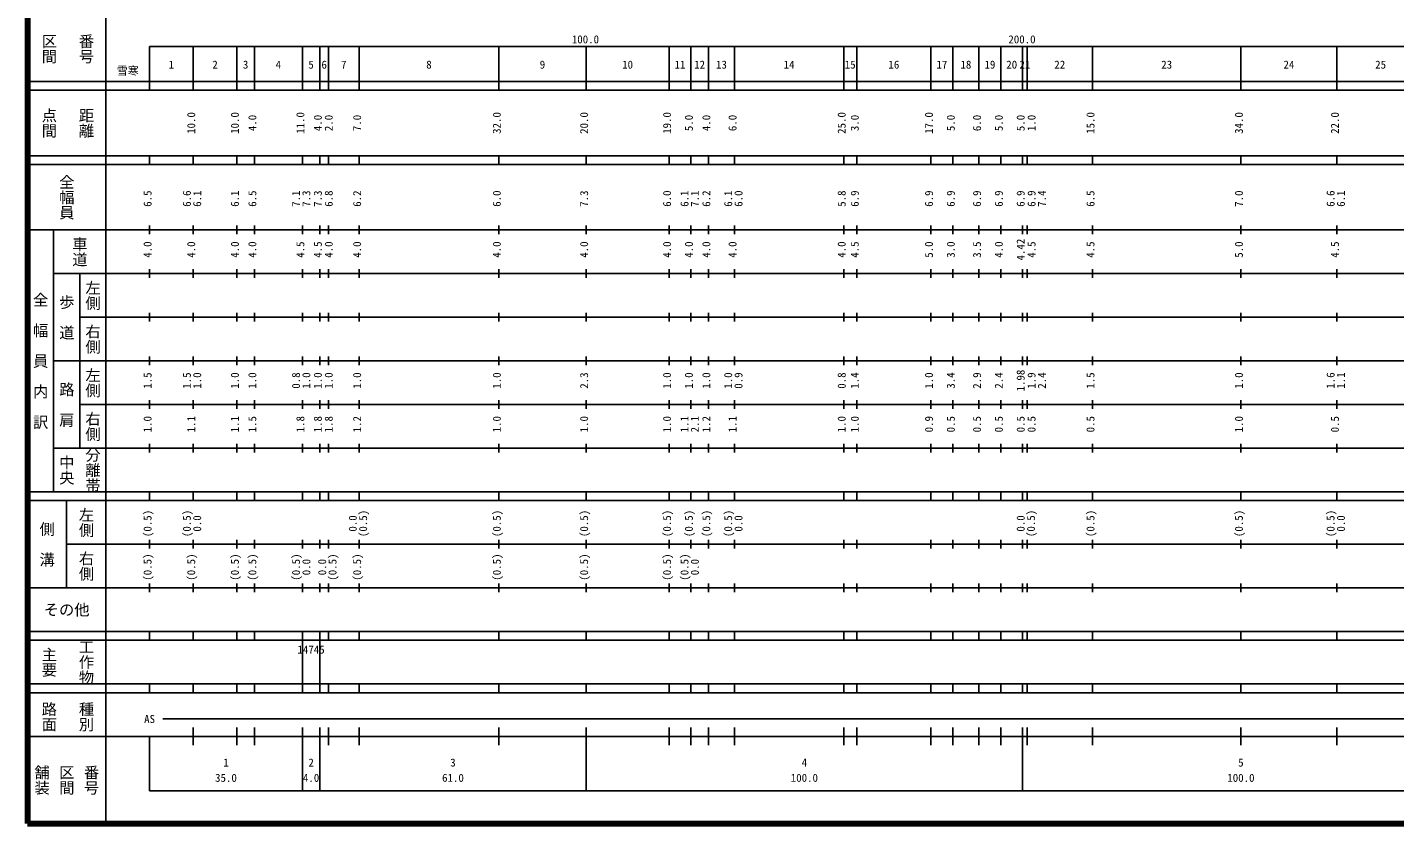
# Model space of a CAD drawing. Units: millimetres on the paper, enlarged 1000 times. Extents: x 40000 to 680000, y 20000 to 380000.
# Drawn here: x 40000 to 353216, y 20000 to 202409 of the extents above; entities that cross this region are included whole.
import ezdxf
from ezdxf.enums import TextEntityAlignment as Align

# ---------------------------------------------------------------- set-up
doc = ezdxf.new("R2010")
doc.units = ezdxf.units.MM
doc.header["$LTSCALE"] = 1000
doc.layers.add('M-TTL', color=2, linetype='Continuous', lineweight=140)
doc.layers.add('M-TTL-BAND', color=7, linetype='Continuous', lineweight=25)
doc.styles.add('@ＭＳ ゴシック', font='')
doc.styles.add('ＭＳ ゴシック', font='')
doc.styles.get('@ＭＳ ゴシック').set_extended_font_data('@MS Gothic')
doc.styles.get('ＭＳ ゴシック').set_extended_font_data('MS Gothic')

msp = doc.modelspace()

# ---------------------------------------------------------------- linework, layer by layer
at = {"layer": 'M-TTL'}
for p, q in [((40000, 380000), (40000, 20000)), ((40000, 20000), (680000, 20000))]:
    msp.add_line(p, q, dxfattribs=at)
at = {"layer": 'M-TTL-BAND'}
for p, q in [((58000, 370000), (58000, 20000)), ((68000, 198000), (579000, 198000)), ((68000, 198000), (68000, 188000)), ((78000, 188000), (78000, 198000)), ((88000, 188000), (88000, 198000)), ((92000, 188000), (92000, 198000)), ((103000, 188000), (103000, 198000)), ((107000, 188000), (107000, 198000)), ((109000, 188000), (109000, 198000)), ((116000, 188000), (116000, 198000)), ((148000, 188000), (148000, 198000)), ((168000, 188000), (168000, 198000)), ((187000, 188000), (187000, 198000)), ((192000, 188000), (192000, 198000)), ((196000, 188000), (196000, 198000)), ((202000, 188000), (202000, 198000)), ((227000, 188000), (227000, 198000)), ((230000, 188000), (230000, 198000)), ((247000, 188000), (247000, 198000)), ((252000, 188000), (252000, 198000)), ((258000, 188000), (258000, 198000)), ((263000, 188000), (263000, 198000)), ((268000, 188000), (268000, 198000)), ((269000, 188000), (269000, 198000)), ((284000, 188000), (284000, 198000)), ((318000, 188000), (318000, 198000)), ((340000, 188000), (340000, 198000)), ((40000, 190000), (579000, 190000)), ((40000, 188000), (579000, 188000)), ((40000, 173000), (579000, 173000)), ((68000, 171000), (68000, 173000)), ((78000, 171000), (78000, 173000)), ((88000, 171000), (88000, 173000)), ((92000, 171000), (92000, 173000)), ((103000, 171000), (103000, 173000)), ((107000, 171000), (107000, 173000)), ((109000, 171000), (109000, 173000)), ((116000, 171000), (116000, 173000)), ((148000, 171000), (148000, 173000)), ((168000, 171000), (168000, 173000)), ((187000, 171000), (187000, 173000)), ((192000, 171000), (192000, 173000)), ((196000, 171000), (196000, 173000)), ((202000, 171000), (202000, 173000)), ((227000, 171000), (227000, 173000)), ((230000, 171000), (230000, 173000)), ((247000, 171000), (247000, 173000)), ((252000, 171000), (252000, 173000)), ((258000, 171000), (258000, 173000)), ((263000, 171000), (263000, 173000)), ((268000, 171000), (268000, 173000)), ((269000, 171000), (269000, 173000)), ((284000, 171000), (284000, 173000)), ((318000, 171000), (318000, 173000)), ((340000, 171000), (340000, 173000)), ((40000, 171000), (579000, 171000)), ((68000, 155000), (68000, 157000)), ((78000, 155000), (78000, 157000)), ((88000, 155000), (88000, 157000)), ((92000, 155000), (92000, 157000)), ((103000, 155000), (103000, 157000)), ((107000, 155000), (107000, 157000)), ((109000, 155000), (109000, 157000)), ((116000, 155000), (116000, 157000)), ((148000, 155000), (148000, 157000)), ((168000, 155000), (168000, 157000)), ((187000, 155000), (187000, 157000)), ((192000, 155000), (192000, 157000)), ((196000, 155000), (196000, 157000)), ((202000, 155000), (202000, 157000)), ((227000, 155000), (227000, 157000)), ((230000, 155000), (230000, 157000)), ((247000, 155000), (247000, 157000)), ((252000, 155000), (252000, 157000)), ((258000, 155000), (258000, 157000)), ((263000, 155000), (263000, 157000)), ((268000, 155000), (268000, 157000)), ((269000, 155000), (269000, 157000)), ((284000, 155000), (284000, 157000)), ((318000, 155000), (318000, 157000)), ((340000, 155000), (340000, 157000)), ((40000, 156000), (579000, 156000)), ((46000, 96000), (46000, 156000)), ((46000, 146000), (579000, 146000)), ((52000, 146000), (52000, 106000)), ((68000, 145000), (68000, 147000)), ((78000, 145000), (78000, 147000)), ((88000, 145000), (88000, 147000)), ((92000, 145000), (92000, 147000)), ((103000, 145000), (103000, 147000)), ((107000, 145000), (107000, 147000)), ((109000, 145000), (109000, 147000)), ((116000, 145000), (116000, 147000)), ((148000, 145000), (148000, 147000)), ((168000, 145000), (168000, 147000)), ((187000, 145000), (187000, 147000)), ((192000, 145000), (192000, 147000)), ((196000, 145000), (196000, 147000)), ((202000, 145000), (202000, 147000)), ((227000, 145000), (227000, 147000)), ((230000, 145000), (230000, 147000)), ((247000, 145000), (247000, 147000)), ((252000, 145000), (252000, 147000)), ((258000, 145000), (258000, 147000)), ((263000, 145000), (263000, 147000)), ((268000, 145000), (268000, 147000)), ((269000, 145000), (269000, 147000)), ((284000, 145000), (284000, 147000)), ((318000, 145000), (318000, 147000)), ((340000, 145000), (340000, 147000)), ((52000, 136000), (579000, 136000)), ((68000, 135000), (68000, 137000)), ((78000, 135000), (78000, 137000)), ((88000, 135000), (88000, 137000)), ((92000, 135000), (92000, 137000)), ((103000, 135000), (103000, 137000)), ((107000, 135000), (107000, 137000)), ((109000, 135000), (109000, 137000)), ((116000, 135000), (116000, 137000)), ((148000, 135000), (148000, 137000)), ((168000, 135000), (168000, 137000)), ((187000, 135000), (187000, 137000)), ((192000, 135000), (192000, 137000)), ((196000, 135000), (196000, 137000)), ((202000, 135000), (202000, 137000)), ((227000, 135000), (227000, 137000)), ((230000, 135000), (230000, 137000)), ((247000, 135000), (247000, 137000)), ((252000, 135000), (252000, 137000)), ((258000, 135000), (258000, 137000)), ((263000, 135000), (263000, 137000)), ((268000, 135000), (268000, 137000)), ((269000, 135000), (269000, 137000)), ((284000, 135000), (284000, 137000)), ((318000, 135000), (318000, 137000)), ((340000, 135000), (340000, 137000)), ((46000, 126000), (579000, 126000)), ((68000, 125000), (68000, 127000)), ((78000, 125000), (78000, 127000)), ((88000, 125000), (88000, 127000)), ((92000, 125000), (92000, 127000)), ((103000, 125000), (103000, 127000)), ((107000, 125000), (107000, 127000)), ((109000, 125000), (109000, 127000)), ((116000, 125000), (116000, 127000)), ((148000, 125000), (148000, 127000)), ((168000, 125000), (168000, 127000)), ((187000, 125000), (187000, 127000)), ((192000, 125000), (192000, 127000)), ((196000, 125000), (196000, 127000)), ((202000, 125000), (202000, 127000)), ((227000, 125000), (227000, 127000)), ((230000, 125000), (230000, 127000)), ((247000, 125000), (247000, 127000)), ((252000, 125000), (252000, 127000)), ((258000, 125000), (258000, 127000)), ((263000, 125000), (263000, 127000)), ((268000, 125000), (268000, 127000)), ((269000, 125000), (269000, 127000)), ((284000, 125000), (284000, 127000)), ((318000, 125000), (318000, 127000)), ((340000, 125000), (340000, 127000)), ((52000, 116000), (579000, 116000)), ((68000, 115000), (68000, 117000)), ((78000, 115000), (78000, 117000)), ((88000, 115000), (88000, 117000)), ((92000, 115000), (92000, 117000)), ((103000, 115000), (103000, 117000)), ((107000, 115000), (107000, 117000)), ((109000, 115000), (109000, 117000)), ((116000, 115000), (116000, 117000)), ((148000, 115000), (148000, 117000)), ((168000, 115000), (168000, 117000)), ((187000, 115000), (187000, 117000)), ((192000, 115000), (192000, 117000)), ((196000, 115000), (196000, 117000)), ((202000, 115000), (202000, 117000)), ((227000, 115000), (227000, 117000)), ((230000, 115000), (230000, 117000)), ((247000, 115000), (247000, 117000)), ((252000, 115000), (252000, 117000)), ((258000, 115000), (258000, 117000)), ((263000, 115000), (263000, 117000)), ((268000, 115000), (268000, 117000)), ((269000, 115000), (269000, 117000)), ((284000, 115000), (284000, 117000)), ((318000, 115000), (318000, 117000)), ((340000, 115000), (340000, 117000)), ((68000, 105000), (68000, 107000)), ((78000, 105000), (78000, 107000)), ((88000, 105000), (88000, 107000)), ((92000, 105000), (92000, 107000)), ((103000, 105000), (103000, 107000)), ((107000, 105000), (107000, 107000)), ((109000, 105000), (109000, 107000)), ((116000, 105000), (116000, 107000)), ((148000, 105000), (148000, 107000)), ((168000, 105000), (168000, 107000)), ((187000, 105000), (187000, 107000)), ((192000, 105000), (192000, 107000)), ((196000, 105000), (196000, 107000)), ((202000, 105000), (202000, 107000)), ((227000, 105000), (227000, 107000)), ((230000, 105000), (230000, 107000)), ((247000, 105000), (247000, 107000)), ((252000, 105000), (252000, 107000)), ((258000, 105000), (258000, 107000)), ((263000, 105000), (263000, 107000)), ((268000, 105000), (268000, 107000)), ((269000, 105000), (269000, 107000)), ((284000, 105000), (284000, 107000)), ((318000, 105000), (318000, 107000)), ((340000, 105000), (340000, 107000)), ((46000, 106000), (579000, 106000)), ((40000, 96000), (579000, 96000)), ((40000, 94000), (579000, 94000)), ((49000, 94000), (49000, 74000)), ((68000, 94000), (68000, 96000)), ((78000, 94000), (78000, 96000)), ((88000, 94000), (88000, 96000)), ((92000, 94000), (92000, 96000)), ((103000, 94000), (103000, 96000)), ((107000, 94000), (107000, 96000)), ((109000, 94000), (109000, 96000)), ((116000, 94000), (116000, 96000)), ((148000, 94000), (148000, 96000)), ((168000, 94000), (168000, 96000)), ((187000, 94000), (187000, 96000)), ((192000, 94000), (192000, 96000)), ((196000, 94000), (196000, 96000)), ((202000, 94000), (202000, 96000)), ((227000, 94000), (227000, 96000)), ((230000, 94000), (230000, 96000)), ((247000, 94000), (247000, 96000)), ((252000, 94000), (252000, 96000)), ((258000, 94000), (258000, 96000)), ((263000, 94000), (263000, 96000)), ((268000, 94000), (268000, 96000)), ((269000, 94000), (269000, 96000)), ((284000, 94000), (284000, 96000)), ((318000, 94000), (318000, 96000)), ((340000, 94000), (340000, 96000)), ((68000, 83000), (68000, 85000)), ((78000, 83000), (78000, 85000)), ((88000, 83000), (88000, 85000)), ((92000, 83000), (92000, 85000)), ((103000, 83000), (103000, 85000)), ((107000, 83000), (107000, 85000)), ((109000, 83000), (109000, 85000)), ((116000, 83000), (116000, 85000)), ((148000, 83000), (148000, 85000)), ((168000, 83000), (168000, 85000)), ((187000, 83000), (187000, 85000)), ((192000, 83000), (192000, 85000)), ((196000, 83000), (196000, 85000)), ((202000, 83000), (202000, 85000)), ((227000, 83000), (227000, 85000)), ((230000, 83000), (230000, 85000)), ((247000, 83000), (247000, 85000)), ((252000, 83000), (252000, 85000)), ((258000, 83000), (258000, 85000)), ((263000, 83000), (263000, 85000)), ((268000, 83000), (268000, 85000)), ((269000, 83000), (269000, 85000)), ((284000, 83000), (284000, 85000)), ((318000, 83000), (318000, 85000)), ((340000, 83000), (340000, 85000)), ((49000, 84000), (579000, 84000)), ((40000, 74000), (579000, 74000)), ((68000, 73000), (68000, 75000)), ((78000, 73000), (78000, 75000)), ((88000, 73000), (88000, 75000)), ((92000, 73000), (92000, 75000)), ((103000, 73000), (103000, 75000)), ((107000, 73000), (107000, 75000)), ((109000, 73000), (109000, 75000)), ((116000, 73000), (116000, 75000)), ((148000, 73000), (148000, 75000)), ((168000, 73000), (168000, 75000)), ((187000, 73000), (187000, 75000)), ((192000, 73000), (192000, 75000)), ((196000, 73000), (196000, 75000)), ((202000, 73000), (202000, 75000)), ((227000, 73000), (227000, 75000)), ((230000, 73000), (230000, 75000)), ((247000, 73000), (247000, 75000)), ((252000, 73000), (252000, 75000)), ((258000, 73000), (258000, 75000)), ((263000, 73000), (263000, 75000)), ((268000, 73000), (268000, 75000)), ((269000, 73000), (269000, 75000)), ((284000, 73000), (284000, 75000)), ((318000, 73000), (318000, 75000)), ((340000, 73000), (340000, 75000)), ((40000, 64000), (579000, 64000)), ((68000, 62000), (68000, 64000)), ((78000, 62000), (78000, 64000)), ((88000, 62000), (88000, 64000)), ((92000, 62000), (92000, 64000)), ((103000, 62000), (103000, 64000)), ((107000, 62000), (107000, 64000)), ((109000, 62000), (109000, 64000)), ((116000, 62000), (116000, 64000)), ((148000, 62000), (148000, 64000)), ((168000, 62000), (168000, 64000)), ((187000, 62000), (187000, 64000)), ((192000, 62000), (192000, 64000)), ((196000, 62000), (196000, 64000)), ((202000, 62000), (202000, 64000)), ((227000, 62000), (227000, 64000)), ((230000, 62000), (230000, 64000)), ((247000, 62000), (247000, 64000)), ((252000, 62000), (252000, 64000)), ((258000, 62000), (258000, 64000)), ((263000, 62000), (263000, 64000)), ((268000, 62000), (268000, 64000)), ((269000, 62000), (269000, 64000)), ((284000, 62000), (284000, 64000)), ((318000, 62000), (318000, 64000)), ((340000, 62000), (340000, 64000)), ((40000, 62000), (579000, 62000)), ((103000, 52000), (103000, 62000)), ((107000, 52000), (107000, 62000)), ((40000, 52000), (579000, 52000)), ((68000, 50000), (68000, 52000)), ((78000, 50000), (78000, 52000)), ((88000, 50000), (88000, 52000)), ((92000, 50000), (92000, 52000)), ((103000, 50000), (103000, 52000)), ((107000, 50000), (107000, 52000)), ((109000, 50000), (109000, 52000)), ((116000, 50000), (116000, 52000)), ((148000, 50000), (148000, 52000)), ((168000, 50000), (168000, 52000)), ((187000, 50000), (187000, 52000)), ((192000, 50000), (192000, 52000)), ((196000, 50000), (196000, 52000)), ((202000, 50000), (202000, 52000)), ((227000, 50000), (227000, 52000)), ((230000, 50000), (230000, 52000)), ((247000, 50000), (247000, 52000)), ((252000, 50000), (252000, 52000)), ((258000, 50000), (258000, 52000)), ((263000, 50000), (263000, 52000)), ((268000, 50000), (268000, 52000)), ((269000, 50000), (269000, 52000)), ((284000, 50000), (284000, 52000)), ((318000, 50000), (318000, 52000)), ((340000, 50000), (340000, 52000)), ((40000, 50000), (579000, 50000)), ((71000, 44000), (565000, 44000)), ((78000, 38000), (78000, 42000)), ((88000, 38000), (88000, 42000)), ((92000, 38000), (92000, 42000)), ((103000, 27500), (103000, 42000)), ((107000, 27500), (107000, 42000)), ((109000, 38000), (109000, 42000)), ((116000, 38000), (116000, 42000)), ((148000, 38000), (148000, 42000)), ((168000, 27500), (168000, 42000)), ((187000, 38000), (187000, 42000)), ((192000, 38000), (192000, 42000)), ((196000, 38000), (196000, 42000)), ((202000, 38000), (202000, 42000)), ((227000, 38000), (227000, 42000)), ((230000, 38000), (230000, 42000)), ((247000, 38000), (247000, 42000)), ((252000, 38000), (252000, 42000)), ((258000, 38000), (258000, 42000)), ((263000, 38000), (263000, 42000)), ((268000, 27500), (268000, 42000)), ((269000, 38000), (269000, 42000)), ((284000, 38000), (284000, 42000)), ((318000, 38000), (318000, 42000)), ((340000, 38000), (340000, 42000)), ((40000, 40000), (579000, 40000)), ((68000, 40000), (68000, 27500)), ((68000, 27500), (579000, 27500))]:
    msp.add_line(p, q, dxfattribs=at)

# ---------------------------------------------------------------- texts
at = {"layer": 'M-TTL-BAND', "style": '@ＭＳ ゴシック'}
for s, p in [('区間', (45000, 197500)), ('番号', (53500, 197500)), ('点間', (45000, 180500)), ('距離', (53500, 180500)), ('全幅員', (49000, 163500)), ('車道', (52000, 151000)), ('左側', (55000, 141000)), ('全\u3000幅\u3000員\u3000内\u3000訳', (43000, 126000)), ('歩\u3000道', (49000, 136000)), ('右側', (55000, 131000)), ('左側', (55000, 121000)), ('路\u3000肩', (49000, 116000)), ('右側', (55000, 111000)), ('中央', (49000, 101000)), ('分離帯', (55000, 101000)), ('左側', (53500, 89000)), ('側\u3000溝', (44500, 84000)), ('右側', (53500, 79000)), ('主要', (45000, 57000)), ('工作物', (53500, 57000)), ('路面', (45000, 44500)), ('種別', (53500, 44500)), ('舗装', (43333, 30000)), ('区間', (49000, 30000)), ('番号', (54667, 30000))]:
    msp.add_text(s, height=2566, rotation=270, dxfattribs=at).set_placement(p, align=Align.MIDDLE_CENTER)
at = {"layer": 'M-TTL-BAND', "style": 'ＭＳ ゴシック'}
for s, p in [('100.0', (167844, 198195)), ('200.0', (267844, 198195)), ('1', (73000, 192405)), ('2', (83000, 192405)), ('3', (90000, 192405)), ('4', (97500, 192405)), ('5', (105000, 192405)), ('6', (108000, 192405)), ('7', (112500, 192405)), ('8', (132000, 192405)), ('9', (158000, 192405)), ('10', (177500, 192405)), ('11', (189500, 192405)), ('12', (194000, 192405)), ('13', (199000, 192405)), ('14', (214500, 192405)), ('15', (228500, 192405)), ('16', (238500, 192405)), ('17', (249500, 192405)), ('18', (255000, 192405)), ('19', (260500, 192405)), ('20', (265500, 192405)), ('21', (268500, 192405)), ('22', (276500, 192405)), ('23', (301000, 192405)), ('24', (329000, 192405)), ('25', (350000, 192405)), ('AS', (68000, 42500)), ('1', (85500, 32523)), ('2', (105000, 32523)), ('3', (137500, 32523)), ('4', (218000, 32523)), ('5', (318000, 32523)), ('35.0', (85500, 29033)), ('4.0', (105000, 29033)), ('61.0', (137500, 29033)), ('100.0', (218000, 29033)), ('100.0', (318000, 29033))]:
    msp.add_text(s, height=1833, dxfattribs=at).set_placement(p, align=Align.BOTTOM_CENTER)
msp.add_text('雪寒', height=1833, dxfattribs=at).set_placement((65500, 191000), align=Align.BOTTOM_RIGHT)
for s, p in [('10.0', (79000, 180500)), ('10.0', (89000, 180500)), ('4.0', (93000, 180500)), ('11.0', (104000, 180500)), ('4.0', (108000, 180500)), ('2.0', (110500, 180500)), ('7.0', (117000, 180500)), ('32.0', (149000, 180500)), ('20.0', (169000, 180500)), ('19.0', (188000, 180500)), ('5.0', (193000, 180500)), ('4.0', (197000, 180500)), ('6.0', (203000, 180500)), ('25.0', (228000, 180500)), ('3.0', (231000, 180500)), ('17.0', (248000, 180500)), ('5.0', (253000, 180500)), ('6.0', (259000, 180500)), ('5.0', (264000, 180500)), ('5.0', (269000, 180500)), ('1.0', (271500, 180500)), ('15.0', (285000, 180500)), ('34.0', (319000, 180500)), ('22.0', (341000, 180500)), ('6.5', (69000, 163174)), ('6.6', (78000, 163174)), ('6.1', (80370, 163174)), ('6.1', (89000, 163174)), ('6.5', (93000, 163174)), ('7.1', (103000, 163174)), ('7.3', (105370, 163174)), ('7.3', (108000, 163174)), ('6.8', (110500, 163174)), ('6.2', (117000, 163174)), ('6.0', (149000, 163174)), ('7.3', (169000, 163174)), ('6.0', (188000, 163174)), ('6.1', (192000, 163174)), ('7.1', (194370, 163174)), ('6.2', (197000, 163174)), ('6.1', (202000, 163174)), ('6.0', (204370, 163174)), ('5.8', (228000, 163174)), ('6.9', (231000, 163174)), ('6.9', (248000, 163174)), ('6.9', (253000, 163174)), ('6.9', (259000, 163174)), ('6.9', (264000, 163174)), ('6.9', (269000, 163174)), ('6.9', (271500, 163174)), ('7.4', (273870, 163174)), ('6.5', (285000, 163174)), ('7.0', (319000, 163174)), ('6.6', (340000, 163174)), ('6.1', (342370, 163174)), ('4.42', (269000, 151500)), ('4.0', (69000, 151500)), ('4.0', (79000, 151500)), ('4.0', (89000, 151500)), ('4.0', (93000, 151500)), ('4.5', (104000, 151500)), ('4.5', (108000, 151500)), ('4.0', (110500, 151500)), ('4.0', (117000, 151500)), ('4.0', (149000, 151500)), ('4.0', (169000, 151500)), ('4.0', (188000, 151500)), ('4.0', (193000, 151500)), ('4.0', (197000, 151500)), ('4.0', (203000, 151500)), ('4.0', (228000, 151500)), ('4.5', (231000, 151500)), ('5.0', (248000, 151500)), ('3.0', (253000, 151500)), ('3.5', (259000, 151500)), ('4.0', (264000, 151500)), ('4.5', (271500, 151500)), ('4.5', (285000, 151500)), ('5.0', (319000, 151500)), ('4.5', (341000, 151500)), ('1.5', (69000, 121500)), ('1.5', (78000, 121500)), ('1.0', (80370, 121500)), ('1.0', (89000, 121500)), ('1.0', (93000, 121500)), ('0.8', (103000, 121500)), ('1.0', (105370, 121500)), ('1.0', (108000, 121500)), ('1.0', (110500, 121500)), ('1.0', (117000, 121500)), ('1.0', (149000, 121500)), ('2.3', (169000, 121500)), ('1.0', (188000, 121500)), ('1.0', (193000, 121500)), ('1.0', (197000, 121500)), ('1.0', (202000, 121500)), ('0.9', (204370, 121500)), ('0.8', (228000, 121500)), ('1.4', (231000, 121500)), ('1.0', (248000, 121500)), ('3.4', (253000, 121500)), ('2.9', (259000, 121500)), ('2.4', (264000, 121500)), ('1.98', (269000, 121500)), ('1.9', (271500, 121500)), ('2.4', (273870, 121500)), ('1.5', (285000, 121500)), ('1.0', (319000, 121500)), ('1.6', (340000, 121500)), ('1.1', (342370, 121500)), ('1.0', (69000, 111500)), ('1.1', (79000, 111500)), ('1.1', (89000, 111500)), ('1.5', (93000, 111500)), ('1.8', (104000, 111500)), ('1.8', (108000, 111500)), ('1.8', (110500, 111500)), ('1.2', (117000, 111500)), ('1.0', (149000, 111500)), ('1.0', (169000, 111500)), ('1.0', (188000, 111500)), ('1.1', (192000, 111500)), ('2.1', (194370, 111500)), ('1.2', (197000, 111500)), ('1.1', (203000, 111500)), ('1.0', (228000, 111500)), ('1.0', (231000, 111500)), ('0.9', (248000, 111500)), ('0.5', (253000, 111500)), ('0.5', (259000, 111500)), ('0.5', (264000, 111500)), ('0.5', (269000, 111500)), ('0.5', (271500, 111500)), ('0.5', (285000, 111500)), ('1.0', (319000, 111500)), ('0.5', (341000, 111500)), ('(0.5)', (69000, 88764)), ('(0.5)', (78000, 88764)), ('(0.5)', (118370, 88764)), ('(0.5)', (149000, 88764)), ('(0.5)', (169000, 88764)), ('(0.5)', (188000, 88764)), ('(0.5)', (193000, 88764)), ('(0.5)', (197000, 88764)), ('(0.5)', (202000, 88764)), ('(0.5)', (271370, 88764)), ('(0.5)', (285000, 88764)), ('(0.5)', (319000, 88764)), ('(0.5)', (340000, 88764)), ('0.0', (80370, 88764)), ('0.0', (116000, 88764)), ('0.0', (204370, 88764)), ('0.0', (269000, 88764)), ('0.0', (342370, 88764)), ('(0.5)', (69000, 78764)), ('(0.5)', (79000, 78764)), ('(0.5)', (89000, 78764)), ('(0.5)', (93000, 78764)), ('(0.5)', (103000, 78764)), ('(0.5)', (111370, 78764)), ('(0.5)', (117000, 78764)), ('(0.5)', (149000, 78764)), ('(0.5)', (169000, 78764)), ('(0.5)', (188000, 78764)), ('(0.5)', (192000, 78764)), ('0.0', (105370, 78764)), ('0.0', (109000, 78764)), ('0.0', (194370, 78764))]:
    msp.add_text(s, height=1833, rotation=90, dxfattribs=at).set_placement(p, align=Align.BOTTOM_CENTER)
msp.add_text('その他', height=2566, dxfattribs=at).set_placement((49000, 69000), align=Align.MIDDLE_CENTER)
msp.add_text('14745', height=1833, dxfattribs=at).set_placement((101875, 58405), align=Align.BOTTOM_LEFT)

doc.saveas('drawing.dxf')
